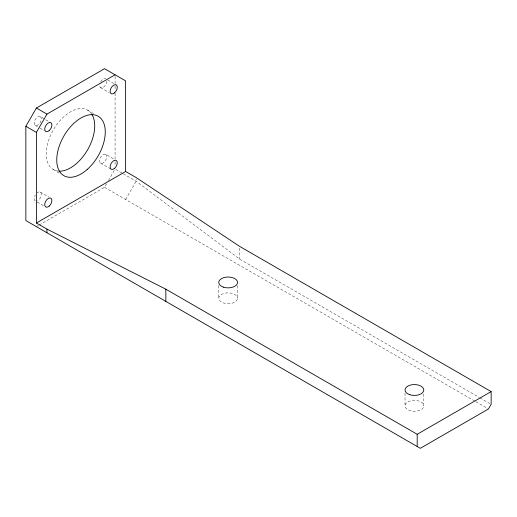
<?xml version="1.0" encoding="UTF-8"?>
<svg xmlns="http://www.w3.org/2000/svg" width="517" height="517" viewBox="0 0 517 517"><rect width="100%" height="100%" fill="white"/><g stroke="black" fill="none" stroke-linecap="round" stroke-linejoin="round"><path stroke-width="0.39" stroke-dasharray="2.58 1.94" d="M39.176 225.05L104.531 187.316L106.877 183.257M108.441 180.549L114.69 169.725M125.631 199.491L136.178 181.228L136.178 179.037M36.397 226.653L38.484 225.451M107.678 79.993L116.247 84.943M100.628 87.638L109.197 92.582M87.619 110.166L93.551 113.591M40.307 116.609A5.073 2.928 -60 0 1 38.697 124.461A5.073 2.928 -60 0 1 34.303 121.928A5.073 2.928 -60 0 1 40.307 116.609L50.194 122.316M105.701 154.363A5.073 2.928 -60 0 1 104.091 162.222A5.073 2.928 -60 0 1 99.697 159.682A5.073 2.928 -60 0 1 105.701 154.363L113.611 158.932M115.763 169.44L122.568 173.369M123.246 173.764L136.178 181.228L239.804 259.198L479.278 397.457M35.234 125.392L39.189 127.673M39.848 128.054L44.462 130.717M100.628 163.146L110.515 168.859M479.976 397.857L489.754 403.506M104.531 187.316L475.175 401.302M475.873 401.709L487.757 408.566M53.309 169.589L59.242 173.014M40.307 192.117L48.876 197.067M37.211 202.044L44.462 206.231M423.804 393.941L423.804 405.813A9.396 5.429 0 0 1 409.71 410.511A9.396 5.429 0 0 1 409.71 401.108A9.396 5.429 0 0 1 423.804 405.813M405.011 393.153L405.011 405.813M239.804 248.07L239.804 259.198M237.536 285.61L237.536 298.27A9.396 5.429 0 0 1 223.441 302.968A9.396 5.429 0 0 1 223.441 293.572A9.396 5.429 0 0 1 237.536 298.27M218.743 285.61L218.743 298.27M115.078 76.393L115.078 85.253M115.078 86.061L115.078 90.087M115.078 93.312L115.078 160.987M115.078 161.795L115.078 165.821M106.748 81.175A5.073 2.928 -60 0 1 103.161 87.386A5.073 2.928 -60 0 1 99.574 85.318M100.628 81.783A5.073 2.928 -60 0 1 105.701 78.855M36.843 193.048A5.073 2.928 -60 0 1 41.321 193.914A5.073 2.928 -60 0 1 37.767 200.648M35.234 200.9A5.073 2.928 -60 0 1 35.234 195.045M58.337 171.14A34.309 19.808 -60 0 1 53.309 129.974A34.309 19.808 -60 0 1 91.477 113.74"/><path stroke-width="0.78" d="M125.631 171.495L136.178 177.583L239.804 246.486L491.15 391.595L491.15 404.307L488.455 408.973L420.321 448.31L25.85 220.565L25.85 126.297L36.397 108.027L104.531 68.69L125.631 80.872L125.631 171.495L36.397 223.008L36.397 132.384L46.944 114.115L115.078 74.778M36.397 223.008L46.944 229.102L165.847 289.184L417.193 434.293L491.15 391.595M36.397 108.027L46.944 114.115M25.85 126.297L36.397 132.384M417.193 434.293L417.193 446.501M165.847 289.184L165.847 301.392M46.944 229.102L46.944 232.74M91.858 114.315A34.309 19.808 -60 0 1 87.619 149.781A34.309 19.808 -60 0 1 59.022 171.185M223.441 287.148A9.396 5.429 0 0 0 237.536 282.45A9.396 5.429 0 0 0 223.441 277.752A9.396 5.429 0 0 0 223.441 287.148M114.638 92.795A5.073 2.928 -60 0 0 116.247 84.943A5.073 2.928 -60 0 0 110.244 90.262A5.073 2.928 -60 0 0 114.638 92.795M49.244 130.555A5.073 2.928 -60 0 0 50.853 122.697A5.073 2.928 -60 0 0 44.85 128.016A5.073 2.928 -60 0 0 49.244 130.555M49.244 206.063A5.073 2.928 -60 0 0 50.853 198.205A5.073 2.928 -60 0 0 44.85 203.53A5.073 2.928 -60 0 0 49.244 206.063M114.638 168.309A5.073 2.928 -60 0 0 116.247 160.451A5.073 2.928 -60 0 0 110.244 165.77A5.073 2.928 -60 0 0 114.638 168.309M87.289 169.402A34.309 19.808 -60 0 0 98.165 116.254A34.309 19.808 -60 0 0 57.581 152.244A34.309 19.808 -60 0 0 87.289 169.402M409.71 394.684A9.396 5.429 0 0 0 423.804 389.986A9.396 5.429 0 0 0 409.71 385.288A9.396 5.429 0 0 0 409.71 394.684"/></g></svg>
